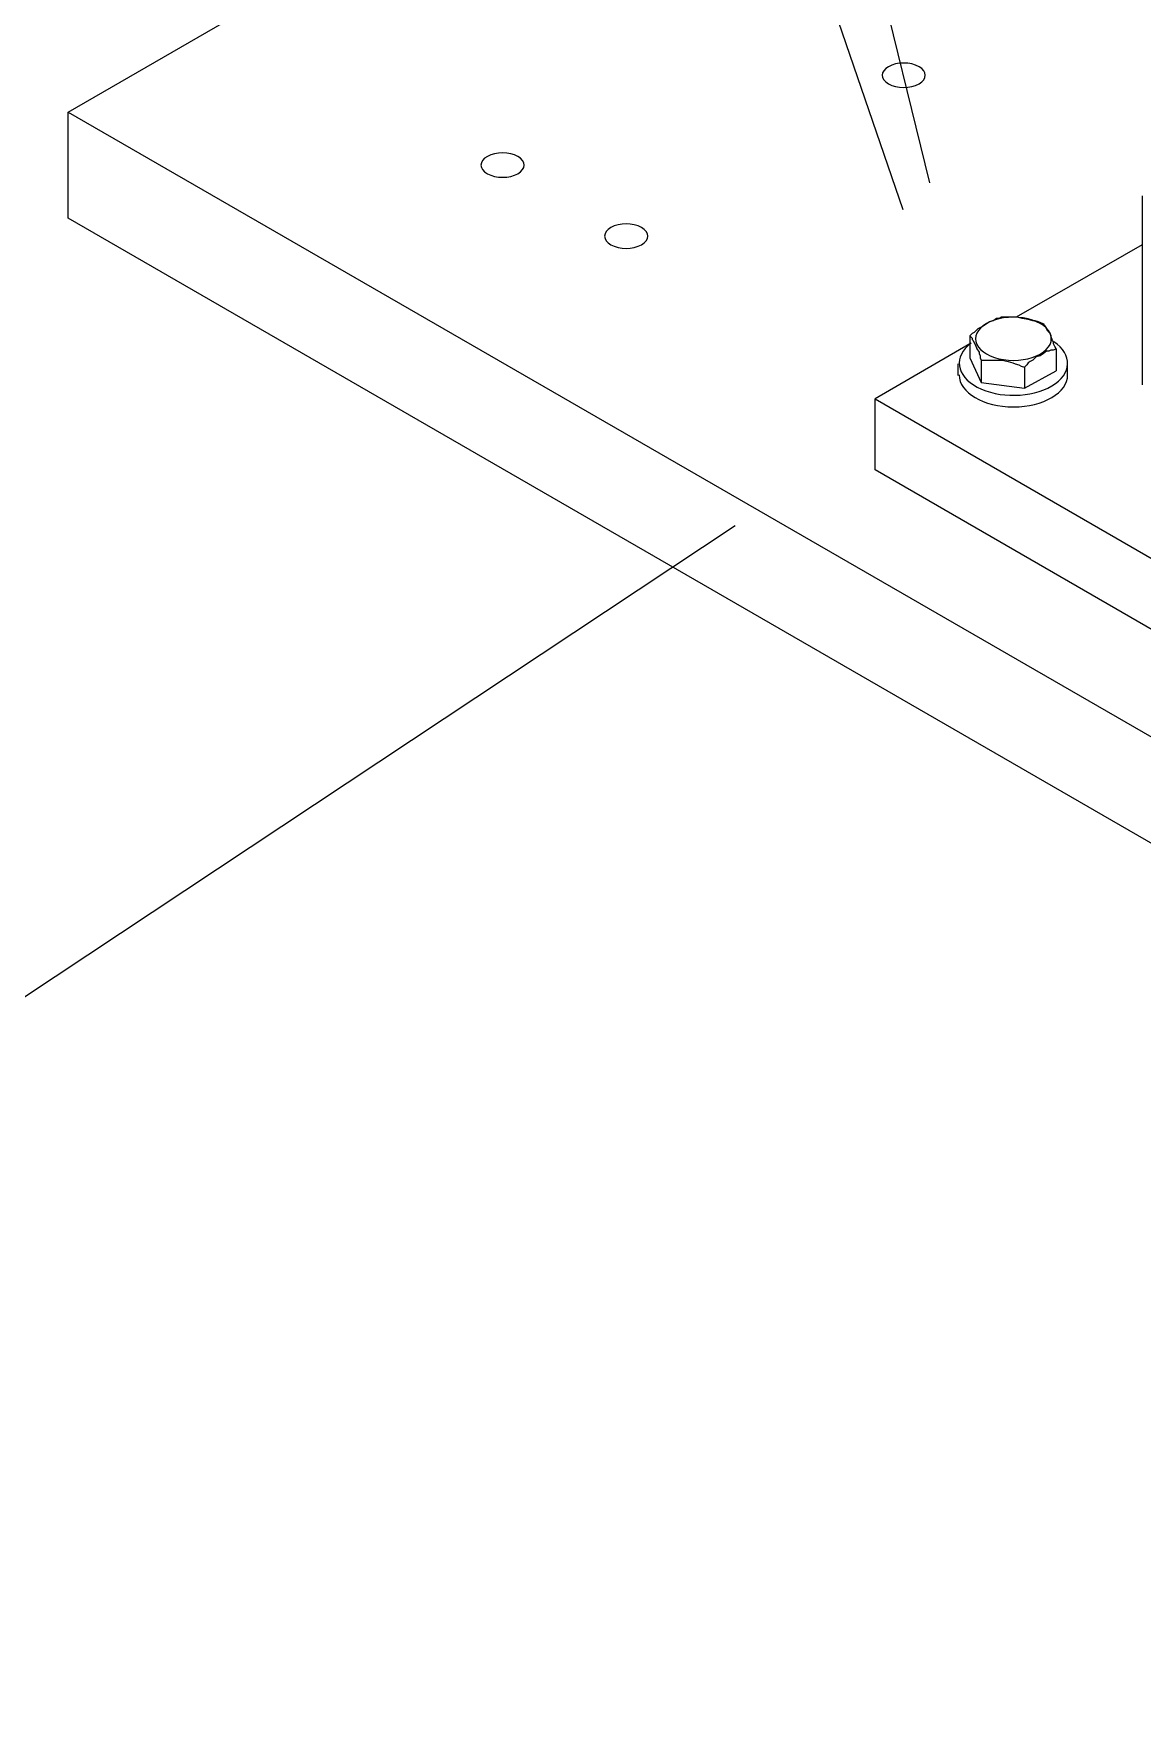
# Model space of a CAD drawing. Header units: millimetres. Extents: x 2758 to 41047, y 670 to 17125.
# Drawn here: x 34282 to 34678, y 6904 to 7506 of the extents above; entities that cross this region are included whole.
import ezdxf

# ---------------------------------------------------------------- set-up
doc = ezdxf.new("R2010")
doc.units = ezdxf.units.MM
doc.layers.add('PDF2_Geometría', color=7, linetype='Continuous')

# ---------------------------------------------------------------- blocks, each defined once
blk = doc.blocks.new('OH3A1-1$-$ASSY$$CENTER$TUB_-_v2$-$copia')
at = {"layer": 'PDF2_Geometría', "lineweight": -3}
for points in [[(14.6566, 8.9168), (13.1134, 15.2057)], [(14.6375, 8.8976), (13.1392, 13.2624)], [(19.6091, 9.9633), (15.8967, 7.8201), (14.041, 8.8917), (14.041, 8.9675), (14.8509, 9.435)], [(14.0409, 8.9675), (15.8966, 7.8967), (15.8966, 7.82)], [(14.8083, 8.9075), (14.8083, 8.8467), (14.8083, 8.7725)], [(14.8083, 8.8725), (14.7183, 8.8208)], [(14.7075, 8.8208), (14.7058, 8.82), (14.7042, 8.82), (14.7033, 8.8192), (14.7017, 8.8183), (14.6992, 8.8175), (14.6967, 8.8158), (14.6942, 8.8142), (14.6908, 8.8125), (14.69, 8.8117), (14.6883, 8.81), (14.6867, 8.8092), (14.685, 8.8075), (14.685, 8.7917)], [(14.7467, 8.7983), (14.7458, 8.8), (14.745, 8.8017), (14.745, 8.8033), (14.7442, 8.8042), (14.7433, 8.8067), (14.7425, 8.8092), (14.7408, 8.8108), (14.74, 8.8125), (14.74, 8.8133), (14.7392, 8.8142), (14.7383, 8.815), (14.7383, 8.8158), (14.7358, 8.8167), (14.7342, 8.8175), (14.7317, 8.8183), (14.73, 8.8183), (14.7267, 8.8192), (14.7225, 8.82), (14.7192, 8.8208), (14.7158, 8.8208), (14.7133, 8.8208), (14.7117, 8.8208), (14.71, 8.8208), (14.7075, 8.8208)], [(14.685, 8.8017), (14.6175, 8.7625), (15.4525, 8.28), (15.995, 8.5933)], [(14.685, 8.8075), (14.6858, 8.8067), (14.6867, 8.8058), (14.6867, 8.805), (14.6875, 8.8042), (14.6883, 8.8025), (14.6892, 8.8008), (14.69, 8.7983), (14.6917, 8.7958), (14.6917, 8.795), (14.6925, 8.7933), (14.6925, 8.7917), (14.6933, 8.79), (14.6933, 8.7742)], [(14.735, 8.7933), (14.7375, 8.795), (14.74, 8.7967), (14.7417, 8.7967), (14.7433, 8.7975), (14.745, 8.7975), (14.7467, 8.7983), (14.7467, 8.7825)], [(14.6767, 8.7792), (14.6767, 8.7875)], [(14.685, 8.7917), (14.6933, 8.7742), (14.7242, 8.77), (14.7467, 8.7825)], [(14.6933, 8.79), (14.6958, 8.79), (14.6975, 8.79), (14.6992, 8.79), (14.7017, 8.79), (14.705, 8.79), (14.7083, 8.79), (14.7125, 8.7892), (14.7158, 8.7883), (14.7175, 8.7875), (14.72, 8.7867), (14.7217, 8.7858), (14.7242, 8.785), (14.7242, 8.77)], [(14.735, 8.7933), (14.7325, 8.7925), (14.73, 8.79), (14.7283, 8.7892), (14.7267, 8.7883), (14.7258, 8.7867), (14.7242, 8.785)], [(14.755, 8.7792), (14.755, 8.7875)], [(15.4525, 8.28), (15.4525, 8.2292), (14.6175, 8.7117), (14.6175, 8.7625)], [(14.5175, 8.6717), (13.2917, 7.8584)]]:
    blk.add_lwpolyline(points, dxfattribs=at)
for points in [[(14.6488, 8.9999), (14.6428, 9.0034), (14.633, 9.0034), (14.627, 8.9999)], [(14.627, 8.9999), (14.621, 8.9965), (14.621, 8.991), (14.627, 8.9876)], [(14.6488, 8.9876), (14.6548, 8.991), (14.6548, 8.9965), (14.6488, 8.9999)], [(14.627, 8.9876), (14.633, 8.9842), (14.6428, 8.9842), (14.6488, 8.9876)], [(14.3404, 8.9358), (14.3343, 8.9324), (14.3343, 8.9268), (14.3404, 8.9234)], [(14.3622, 8.9358), (14.3561, 8.9392), (14.3464, 8.9392), (14.3404, 8.9358)], [(14.3622, 8.9234), (14.3682, 8.9268), (14.3682, 8.9324), (14.3622, 8.9358)], [(14.3404, 8.9234), (14.3464, 8.92), (14.3561, 8.92), (14.3622, 8.9234)], [(14.4287, 8.8849), (14.4227, 8.8815), (14.4227, 8.876), (14.4287, 8.8726)], [(14.4505, 8.8849), (14.4445, 8.8884), (14.4347, 8.8884), (14.4287, 8.8849)], [(14.4505, 8.8726), (14.4565, 8.876), (14.4565, 8.8815), (14.4505, 8.8849)], [(14.4287, 8.8726), (14.4347, 8.8692), (14.4445, 8.8692), (14.4505, 8.8726)], [(14.7233, 8.8203), (14.7139, 8.8217), (14.704, 8.8202), (14.6971, 8.8163)], [(14.6971, 8.8163), (14.6903, 8.8124), (14.6876, 8.8068), (14.6901, 8.8014)], [(14.7424, 8.8094), (14.7399, 8.8147), (14.7326, 8.8189), (14.7233, 8.8203)], [(14.7354, 8.7945), (14.7423, 8.7984), (14.7449, 8.8041), (14.7424, 8.8094)], [(14.686, 8.8022), (14.6731, 8.7927), (14.6751, 8.779), (14.6904, 8.7708)], [(14.6901, 8.8014), (14.6926, 8.7961), (14.6999, 8.792), (14.7092, 8.7905)], [(14.7437, 8.7717), (14.7582, 8.7804), (14.7588, 8.7942), (14.7451, 8.8032)], [(14.7092, 8.7905), (14.7186, 8.7891), (14.7286, 8.7906), (14.7354, 8.7945)], [(14.6775, 8.7796), (14.6775, 8.7669), (14.6949, 8.7567), (14.7163, 8.7567)], [(14.7163, 8.7567), (14.7377, 8.7567), (14.755, 8.7669), (14.755, 8.7796)], [(14.6904, 8.7708), (14.7058, 8.7627), (14.7292, 8.7631), (14.7437, 8.7717)]]:
    blk.add_open_spline(points, degree=3, dxfattribs=at)

msp = doc.modelspace()

# ---------------------------------------------------------------- block references
at = {"xscale": 500, "yscale": 500, "zscale": 500}
msp.add_blockref('OH3A1-1$-$ASSY$$CENTER$TUB_-_v2$-$copia', (27274.29, 2994.47), dxfattribs=at)

doc.saveas('drawing.dxf')
